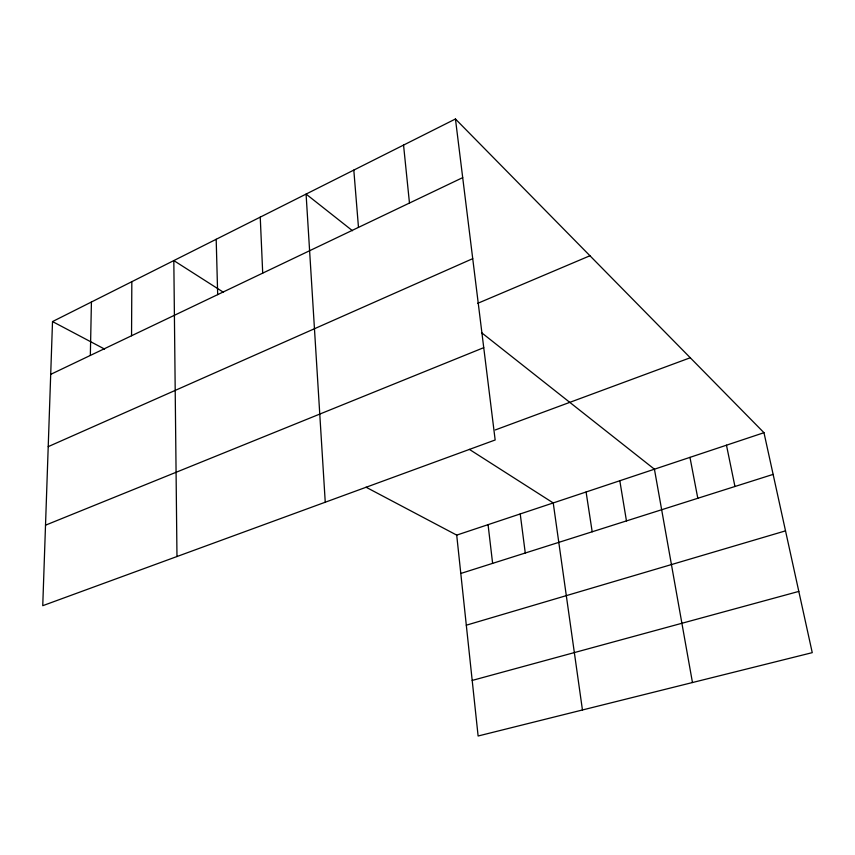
<?xml version="1.0" encoding="UTF-8"?>
<svg xmlns="http://www.w3.org/2000/svg" width="855" height="855" viewBox="0 0 855 855"><rect width="100%" height="100%" fill="white"/><g stroke="black" fill="none" stroke-linecap="round" stroke-linejoin="round"><path stroke-width="1.28" d="M131.552 335.759L131.83 281.701M90.341 355.434L91.421 302.007M52.518 321.566L42.75 605.693L495.163 439.983L455.448 118.995L52.518 321.566L104.599 349.086M50.702 374.362L462.705 177.626M48.222 446.641L472.73 258.648M477.571 303.386L589.95 255.752M45.518 525.184L483.738 347.664M495.28 429.947L690.274 357.753M456.709 535.112L763.975 432.694L812.25 652.654L478.116 736.005L456.709 535.112L366.047 487.211M460.802 573.459L773.123 474.386M466.306 625.197L785.521 530.859M472.195 680.43L798.816 591.414M223.497 292.314L173.821 260.583L176.974 556.53M469.352 449.367L553.228 502.943L582.447 709.981M352.484 230.732L306.079 194.085L325.253 502.216M481.515 332.648L654.428 469.203L692.465 682.536M455.448 118.995L763.975 432.694M726.472 445.188L734.947 486.495M689.964 457.361L697.808 498.283M619.811 480.745L626.459 520.909M586.092 491.988L592.184 531.789M520.225 513.941L525.269 553.014M488.066 524.66L492.619 563.37M403.549 145.083L409.47 203.052M353.81 170.092L358.48 227.398M260.241 217.138L262.709 273.13M216.187 239.282L217.683 294.633"/></g></svg>
